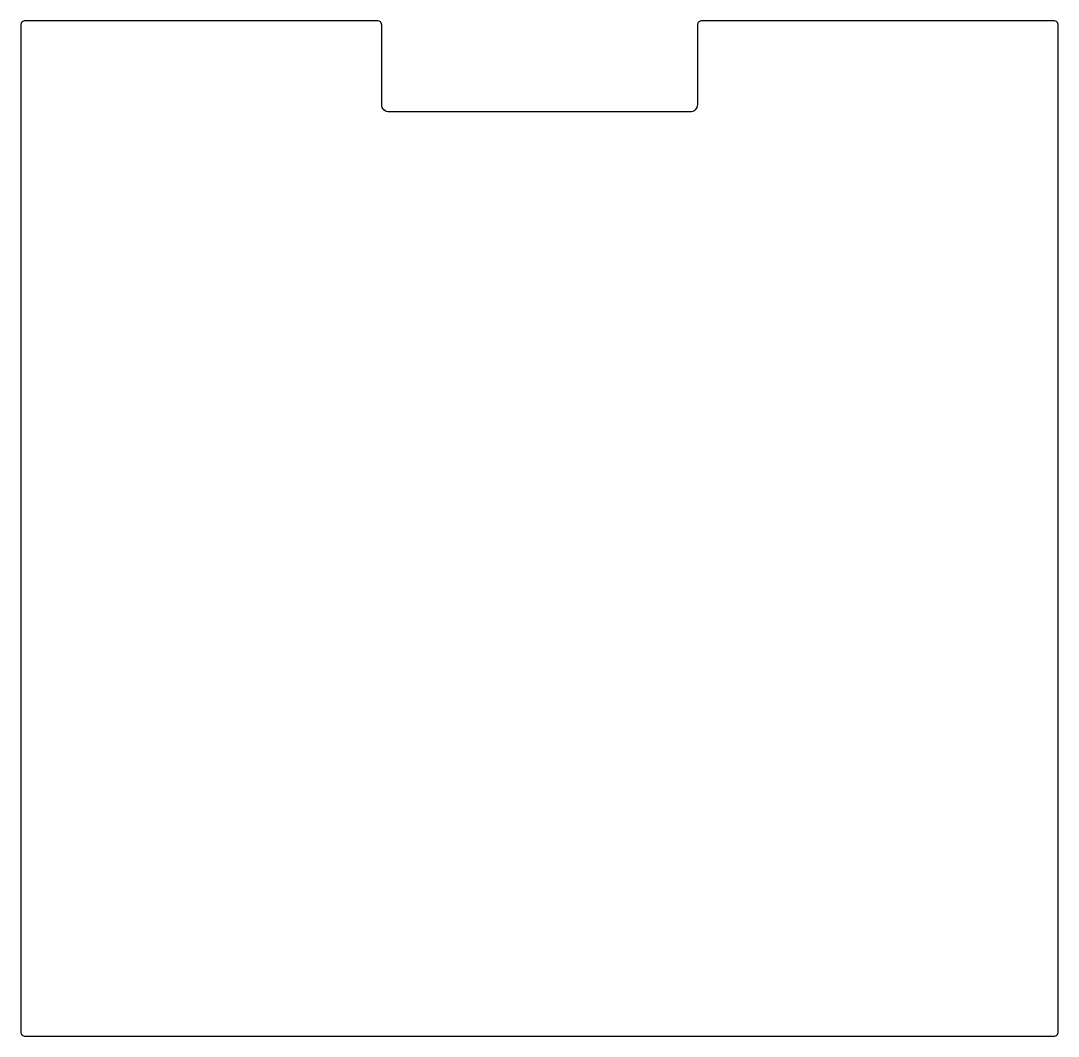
# Model space of a CAD drawing. Header units: millimetres. Extents: x -405 to 78, y -111 to 362.
import ezdxf

# ---------------------------------------------------------------- set-up
doc = ezdxf.new("R2010")
doc.units = ezdxf.units.MM
doc.layers.get('0').update_dxf_attribs({"linetype": 'CONTINUOUS'})

msp = doc.modelspace()

# ---------------------------------------------------------------- linework, layer by layer
msp.add_lwpolyline([(78.48, 359.5, 0.414214), (76.48, 361.5), (-87.5, 361.5, 0.414214), (-89.5, 359.5), (-89.5, 322.5, -0.414214), (-93, 319), (-233, 319, -0.414214), (-236.5, 322.5), (-236.5, 359.5, 0.414214), (-238.5, 361.5), (-402.52, 361.5, 0.414214), (-404.52, 359.5), (-404.52, -109.5, 0.414214), (-402.52, -111.5), (76.48, -111.5, 0.414214), (78.48, -109.5)], format="xyb", close=True)

doc.saveas('drawing.dxf')
